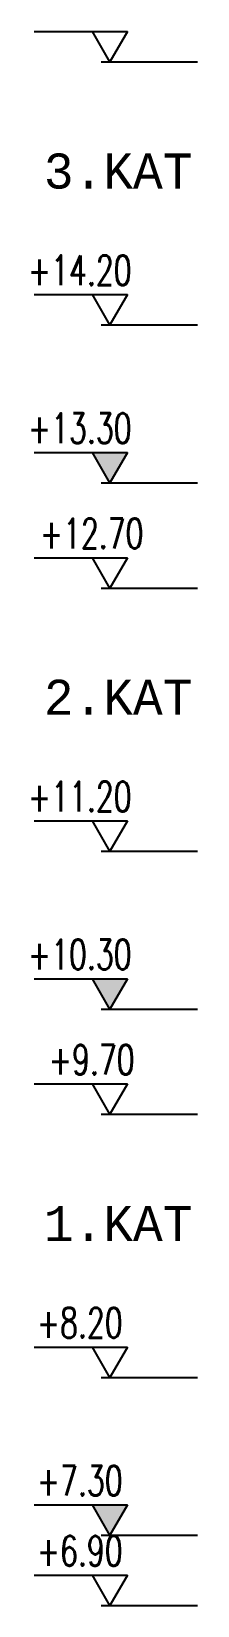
# Model space of a CAD drawing. Header units: inches. Extents: x -7543 to -822, y 102837 to 190349.
# Drawn here: x -824.9916 to -824.9727, y 102836.8539 to 102837.0334 of the extents above; entities that cross this region are included whole.
import ezdxf
from ezdxf.enums import TextEntityAlignment as Align

# ---------------------------------------------------------------- set-up
doc = ezdxf.new("R2010")
doc.units = ezdxf.units.IN
doc.header["$MEASUREMENT"] = 0
doc.layers.add('ICOL', color=55, linetype='Continuous', lineweight=25)
doc.layers.add('YAZI', color=7, linetype='Continuous', lineweight=25)
doc.styles.add('ISIM', font='monos.ttf', dxfattribs={"width": 1.1, "height": 200})
doc.styles.add('KAPı-PEN', font='simplex.shx', dxfattribs={"width": 0.7, "height": 10})

msp = doc.modelspace()

# ---------------------------------------------------------------- hatches: boundary and pattern name
at = {"layer": 'ICOL'}
for points in [[(-824.9807, 102836.98535), (-824.9847, 102836.98535), (-824.9827, 102836.98189)], [(-824.9807, 102836.92535), (-824.9847, 102836.92535), (-824.9827, 102836.92189)], [(-824.9807, 102836.86535), (-824.9847, 102836.86535), (-824.9827, 102836.86189)]]:
    msp.add_hatch(color=2, dxfattribs=at).paths.add_polyline_path(points)

# ---------------------------------------------------------------- linework, layer by layer
at = {"layer": 'ICOL', "color": 2}
for p, q in [((-824.99132, 102837.03335), (-824.9807, 102837.03335)), ((-824.9827, 102837.02989), (-824.9847, 102837.03335)), ((-824.9807, 102837.03335), (-824.9827, 102837.02989)), ((-824.9837, 102837.02989), (-824.9727, 102837.02989)), ((-824.99132, 102837.00335), (-824.9807, 102837.00335)), ((-824.9827, 102836.99989), (-824.9847, 102837.00335)), ((-824.9807, 102837.00335), (-824.9827, 102836.99989)), ((-824.9837, 102836.99989), (-824.9727, 102836.99989)), ((-824.99132, 102836.98535), (-824.9807, 102836.98535)), ((-824.9827, 102836.98189), (-824.9847, 102836.98535)), ((-824.9807, 102836.98535), (-824.9827, 102836.98189)), ((-824.9837, 102836.98189), (-824.9727, 102836.98189)), ((-824.99132, 102836.97335), (-824.9807, 102836.97335)), ((-824.9827, 102836.96989), (-824.9847, 102836.97335)), ((-824.9807, 102836.97335), (-824.9827, 102836.96989)), ((-824.9837, 102836.96989), (-824.9727, 102836.96989)), ((-824.99132, 102836.94335), (-824.9807, 102836.94335)), ((-824.9827, 102836.93989), (-824.9847, 102836.94335)), ((-824.9807, 102836.94335), (-824.9827, 102836.93989)), ((-824.9837, 102836.93989), (-824.9727, 102836.93989)), ((-824.99132, 102836.92535), (-824.9807, 102836.92535)), ((-824.9827, 102836.92189), (-824.9847, 102836.92535)), ((-824.9807, 102836.92535), (-824.9827, 102836.92189)), ((-824.9837, 102836.92189), (-824.9727, 102836.92189)), ((-824.99132, 102836.91335), (-824.9807, 102836.91335)), ((-824.9827, 102836.90989), (-824.9847, 102836.91335)), ((-824.9807, 102836.91335), (-824.9827, 102836.90989)), ((-824.9837, 102836.90989), (-824.9727, 102836.90989)), ((-824.99132, 102836.88335), (-824.9807, 102836.88335)), ((-824.9827, 102836.87989), (-824.9847, 102836.88335)), ((-824.9807, 102836.88335), (-824.9827, 102836.87989)), ((-824.9837, 102836.87989), (-824.9727, 102836.87989)), ((-824.99132, 102836.86535), (-824.9807, 102836.86535)), ((-824.9827, 102836.86189), (-824.9847, 102836.86535)), ((-824.9807, 102836.86535), (-824.9827, 102836.86189)), ((-824.9837, 102836.86189), (-824.9727, 102836.86189)), ((-824.99132, 102836.85735), (-824.9807, 102836.85735)), ((-824.9827, 102836.85389), (-824.9847, 102836.85735)), ((-824.9807, 102836.85735), (-824.9827, 102836.85389)), ((-824.9837, 102836.85389), (-824.9727, 102836.85389))]:
    msp.add_line(p, q, dxfattribs=at)

# ---------------------------------------------------------------- texts
at = {"layer": 'ICOL', "color": 2, "style": 'KAPı-PEN', "width": 0.7}
for tag, p in [('+14.20', (-824.98614, 102837.00442)), ('+13.30', (-824.98614, 102836.98642)), ('+12.70', (-824.98478, 102836.97442)), ('+11.20', (-824.98614, 102836.94442)), ('+10.30', (-824.98614, 102836.92642)), ('+9.70', (-824.98478, 102836.91442)), ('+8.20', (-824.98614, 102836.88442)), ('+7.30', (-824.98614, 102836.86642)), ('+6.90', (-824.98614, 102836.85842))]:
    msp.add_attdef(tag, text='+17.50', height=0.0034, dxfattribs=at).set_placement(p, align=Align.CENTER)
at = {"layer": 'YAZI', "style": 'ISIM'}
for s, p in [('3.KAT', (-824.99023, 102837.01544)), ('2.KAT', (-824.99023, 102836.95544)), ('1.KAT', (-824.99023, 102836.89544))]:
    msp.add_text(s, height=0.004, dxfattribs=at).set_placement(p)

doc.saveas('drawing.dxf')
